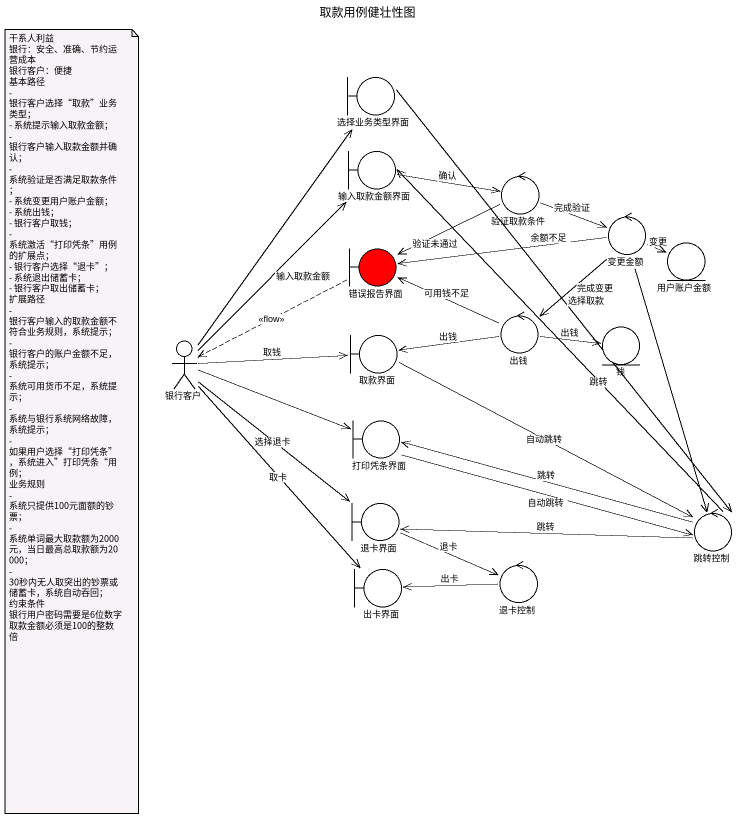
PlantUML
@startuml
title 取款用例健壮性图
boundary 选择业务类型界面
boundary 输入取款金额界面
control 验证取款条件
control 变更金额
entity 用户账户金额
boundary 错误报告界面 #FF0000
control 出钱
actor 银行客户
boundary 取款界面
entity 钱
boundary 打印凭条界面
boundary 退卡界面
control 跳转控制
boundary 出卡界面
control 退卡控制
选择业务类型界面 --> 跳转控制 : 选择取款
输入取款金额界面 -right-> 验证取款条件 : 确认
验证取款条件 -right-> 变更金额 : 完成验证
验证取款条件 -left-> 错误报告界面 : 验证未通过
变更金额 -right-> 用户账户金额 : 变更
变更金额 -left-> 错误报告界面 : 余额不足
变更金额 --> 出钱 : 完成变更
变更金额 --> 跳转控制
错误报告界面 .left.> 银行客户 : <<flow>>
出钱 -left-> 错误报告界面 : 可用钱不足
出钱 -left-> 取款界面 : 出钱
出钱 -right-> 钱 : 出钱
银行客户 -up-> 选择业务类型界面
银行客户 -up-> 输入取款金额界面 : 输入取款金额
银行客户 -right-> 取款界面 : 取钱
银行客户 -right-> 打印凭条界面
银行客户 --> 退卡界面 : 选择退卡
银行客户 --> 出卡界面 : 取卡
取款界面 -right-> 跳转控制 : 自动跳转
打印凭条界面 -right-> 跳转控制 : 自动跳转
退卡界面 -right-> 退卡控制 : 退卡
跳转控制 -up-> 输入取款金额界面 : 跳转
跳转控制 -left-> 打印凭条界面 : 跳转
跳转控制 -left-> 退卡界面 : 跳转
退卡控制 -left-> 出卡界面 : 出卡
note as N1
  干系人利益
  银行：安全、准确、节约运营成本
  银行客户：便捷
  基本路径
  - 银行客户选择“取款”业务类型；
  - 系统提示输入取款金额；
  - 银行客户输入取款金额并确认；
  - 系统验证是否满足取款条件；
  - 系统变更用户账户金额；
  - 系统出钱；
  - 银行客户取钱；
  - 系统激活“打印凭条”用例的扩展点；
  - 银行客户选择“退卡”；
  - 系统退出储蓄卡；
  - 银行客户取出储蓄卡；
  扩展路径
  - 银行客户输入的取款金额不符合业务规则，系统提示；
  - 银行客户的账户金额不足，系统提示；
  - 系统可用货币不足，系统提示；
  - 系统与银行系统网络故障，系统提示；
  - 如果用户选择“打印凭条”，系统进入”打印凭条“用例；
  业务规则
  - 系统只提供100元面额的钞票；
  - 系统单词最大取款额为2000元，当日最高总取款额为20000；
  - 30秒内无人取突出的钞票或储蓄卡，系统自动吞回；
  约束条件
  银行用户密码需要是6位数字
  取款金额必须是100的整数倍
end note
@enduml
